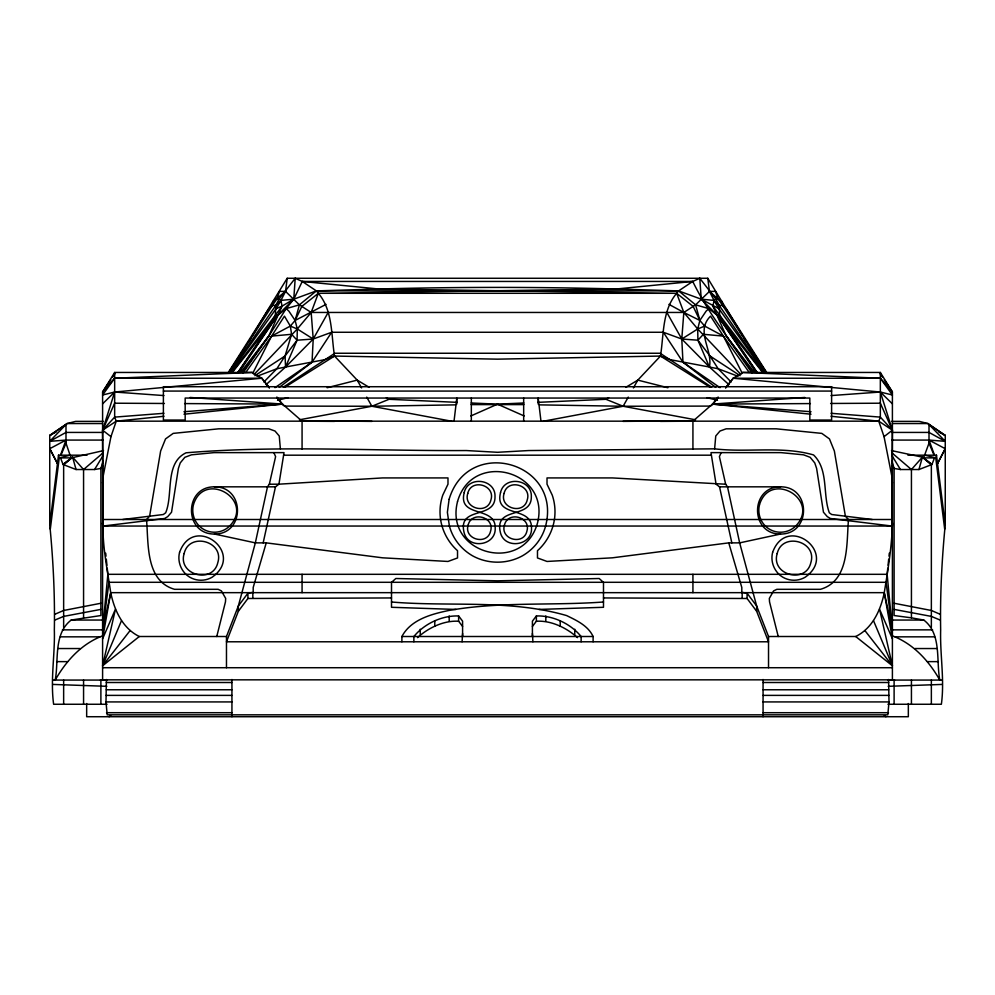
<?xml version="1.0" encoding="UTF-8"?>
<svg xmlns="http://www.w3.org/2000/svg" width="995" height="995" viewBox="0 0 995 995"><rect width="100%" height="100%" fill="white"/><g stroke="black" fill="none" stroke-linecap="round" stroke-linejoin="round"><path stroke-width="1.49" d="M273.849 452.625L275.603 456.605L269.334 484.229L267.493 486.829L255.342 542.872L238.34 605.992L226.474 636.501L139.3 636.501C122.472 628.305 114.313 610.109 110.731 592.659C107.124 568.406 101.963 544.128 103.094 519.502L102.597 430.188L114.661 392.03L261.784 378.237L269.322 387.64M266.15 384.567L285.553 367.031L297.082 340.203L297.294 328.984L295.129 320.452L288.861 311.112L286.162 308.624L277.219 315.726L232.656 372.03M888.597 679.498L889.008 701.923L887.814 714.833L107.186 714.833L105.992 701.923L106.403 679.498M891.918 539.203L892.403 522.91C891.918 546.292 888 569.538 884.269 592.659C880.687 610.109 872.528 628.305 855.7 636.501L768.526 636.501L756.66 605.992L739.658 542.872L727.507 486.829L725.666 484.229L719.397 456.605L721.151 452.625M749.086 372.229L723.415 336.111L710.554 316.136C695.095 331.447 712.88 349.369 709.447 367.031L728.85 384.567M230.007 372.018L275.777 305.428L279.185 298.886L295.204 278.277L302.256 281.448L316.373 290.901L318.338 293.289L311.174 312.455L313.214 339.021L312.032 362.192L279.259 387.378M243.103 372.802L268.737 336.123L286.162 308.624L293.774 299.184L295.204 278.277M103.032 461.332L100.893 468.434L100.893 615.532L71.205 620.047C53.183 633.877 58.966 660.431 55.21 680.07C66.18 660.767 81.64 643.753 102.808 635.768M715.741 387.378L682.968 362.192L681.786 339.021L683.826 312.455L676.662 293.289L678.627 290.901L692.744 281.448L699.796 278.277L715.815 298.886L719.223 305.428L764.993 372.018M891.595 421.382L919.33 421.382L927.925 423.547L945.25 435.462L945.25 524.614C941.842 559.613 940.014 594.948 940.661 629.947C939.914 654.598 944.728 679.971 941.369 704.261L887.901 704.261M892.03 486.605L892.403 482.102M103.405 421.382L75.67 421.382L67.075 423.547L49.75 435.462L49.75 524.614C53.158 559.613 54.986 594.948 54.339 629.947C55.086 654.598 50.272 679.971 53.63 704.261L107.099 704.261M122.783 519.502L163.304 514.514L165.655 512.811C173.428 494.478 164.486 463.048 186.065 452.8C279.272 445.188 372.938 451.096 466.319 450.548L497.5 452.29L528.681 450.548L714.621 448.832L715.753 435.997L719.994 431.022L726.151 428.82L776.274 428.82L821.808 433.385L829.457 438.907L834.37 451.033L845.389 516.206L848.399 519.502L848.399 520.708C846.446 544.24 849.344 580.956 820.452 589.314L776.871 589.314L773.612 590.906L769.322 598.418L769.533 601.863L778.239 636.501M228.427 372.938L272.419 305.428L272.767 301.659L287.207 278.277L707.793 278.277L742.208 335.128M887.751 568.257L887.13 574.314L892.403 630.183L884.269 592.659L110.731 592.659L102.597 630.183L107.87 574.314L107.249 568.257M888.062 565.235L888.684 559.19M888.995 556.168L889.306 553.145M892.092 525.932L892.403 522.91M361.595 387.95L357.193 380.115L334.531 356.061C331.148 335.153 332.927 310.403 318.338 293.289L301.833 306.435L295.129 320.452L290.329 326.086L271.585 336.111L245.914 372.229M454.031 421.171L456.804 398.05L456.804 404.082M237.755 372.553L271.088 323.151L275.379 315.228L275.777 305.428L280.938 300.39L285.553 291.398L287.207 278.277M49.775 524.813L58.506 455.188L87.087 455.188M50.31 529.116L59.24 457.887L58.506 455.188M757.245 372.553L723.912 323.151L719.621 315.228L719.223 305.428L714.062 300.39L709.447 291.398L707.793 278.277M102.597 630.183L108.952 582.299L886.047 582.299L892.403 630.183M742.345 373.448L723.415 336.111L704.671 326.086L699.871 320.452L693.167 306.435L676.662 293.289C662.073 310.403 663.852 335.153 660.469 356.061L637.807 380.115L633.405 387.95M462.588 633.504L462.09 641.787M110.731 592.659L102.597 638.802L115.457 609.151L102.597 665.779L139.3 636.501M751.897 372.802L726.263 336.123L712.955 306.149L714.062 300.39L715.815 298.886L718.079 298.886L722.233 301.659L722.581 305.428L766.573 372.938M269.346 387.938L261.784 378.237L252.195 372.453L114.661 372.453L114.661 417.116L116.241 421.171L110.955 436.656L103.094 476.568L103.094 519.502L891.906 519.502L892.403 430.188L880.339 392.03L733.215 378.237L725.678 387.64M263.165 542.872L275.478 486.829L278.936 484.179L382.615 477.923L447.986 477.923L447.986 484.179L442.763 495.149A58.506 54.999 0 0 0 440.536 519.191C442.315 531.255 448.422 542.573 457.526 550.695L457.526 557.959L447.986 561.454L382.615 557.822L266.237 542.872L255.342 542.872L214.472 534.041C183.814 534.365 183.814 486.518 214.472 486.829L275.478 486.829M216.761 636.501L225.467 601.863L225.678 598.418L221.387 590.906L218.129 589.314L174.548 589.314C145.656 580.956 148.553 544.24 146.601 520.708L146.601 519.502L149.611 516.206L160.63 451.033L165.543 438.907L173.192 433.385L218.726 428.82L268.849 428.82L275.006 431.022L279.247 435.997L280.379 448.832M764.62 372.565L718.8 308.599L701.226 299.184L678.627 290.901L616.365 288.998A838.574 157.658 0 0 0 378.635 288.998L316.373 290.901L299.395 304.843L295.129 320.452L326.049 304.37M907.913 455.188L936.494 455.188L935.76 457.887L944.69 529.116M892.129 466.232L894.107 468.434L900.438 469.528L918.932 469.528L922.39 457.153L891.483 450.598M266.237 542.872L253.19 587.498L253.19 592.311L247.917 593.207L238.34 605.992L238.34 611.278L226.474 641.787L768.526 641.787L756.66 611.278L747.083 598.492L747.083 593.207L741.81 592.311L741.81 587.498L728.763 542.872L612.385 557.822L547.014 561.454L537.474 557.959L537.474 550.695C546.578 542.573 552.685 531.255 554.464 519.191A58.506 54.999 0 0 0 552.25 495.149L547.014 484.179L547.014 477.923L612.385 477.923L725.666 484.229M263.862 381.993L276.809 368.772L285.067 355.961L291.597 334.295L290.329 326.086L284.446 316.136L271.585 336.111L252.655 373.448M918.932 469.528L931.942 464.516L923.596 457.887L929.007 443.173L929.007 424.504L927.925 423.547L892.403 423.547M228.091 372.802L268.7 308.836L272.419 305.428L276.921 298.886L279.52 291.398L285.553 291.398L299.395 304.843L311.174 312.455L683.826 312.455L699.871 320.452L697.706 328.984L697.918 340.203L709.447 367.031L718.191 368.772L738.054 376.297M60.471 455.25L65.993 440.076L103.032 440.076M934.467 457.887L931.942 464.516L922.39 457.153L911.432 469.528L911.432 617.845L923.795 620.047C941.817 633.877 936.034 660.431 939.79 680.07C928.82 660.767 913.36 643.753 892.192 635.768M103.082 539.203L102.597 522.91L103.082 526.044L891.918 526.044L891.906 476.568L884.045 436.656L878.759 421.171L880.339 417.116L880.339 372.453L742.805 372.453L733.215 378.237L725.654 387.938M242.307 372.341L268.737 336.123L282.045 306.149L293.774 299.184L316.373 290.901L497.5 290.739L678.627 290.901L695.604 304.843L708.838 308.624L717.781 315.726L762.344 372.03M60.869 455.387L65.993 443.173L65.993 424.504L67.075 423.547L102.597 423.547M121.44 620.78L102.597 665.779L130.084 630.594M237.954 372.59L277.219 315.726L293.774 299.184L302.256 281.448L692.744 281.448C708.614 314.047 731.885 342.641 752.693 372.341M945.25 448.708L937.539 463.533L945.25 448.708L929.007 440.076L891.968 440.076M256.946 376.297L276.809 368.772L285.553 367.031L313.214 339.021L328.139 312.505M628.268 397.104L623.131 406.258L542.748 421.345M230.38 372.565L276.2 308.599L280.938 300.39L293.774 299.184M248.825 341.695L251.2 337.753M252.792 335.128L272.767 301.659L285.553 291.398M401.893 641.787L401.893 636.501C410.873 619.562 431.407 614.102 448.807 610.482C499.739 601.453 552.051 605.768 603.492 602M60.533 457.887L63.058 464.516L76.068 469.528L94.562 469.528L103.293 455.188M114.661 372.453L102.597 391.98L102.597 679.834L892.403 679.834L892.403 391.98L880.339 372.453M731.138 381.993L718.191 368.772L709.932 355.961L697.918 340.203L681.786 339.021L663.354 332.268L331.646 332.268L312.032 362.192L275.006 387.652M110.781 379.767L102.597 391.98L114.661 378.237L252.195 372.453M112.423 377.329L114.873 373.672M239.049 372.317L277.219 315.726L275.379 315.228L231.238 373.063M275.379 315.228L282.045 306.149L280.938 300.39L279.185 298.886L276.921 298.886M238.34 611.278L247.917 598.492L247.917 593.207M581.13 641.787L581.13 636.501C570.583 623.666 553.033 615.383 536.38 615.955L532.412 621.154L532.412 636.153M532.412 626.44L536.38 621.241L536.38 615.955M254.882 375.687L285.067 355.961L297.082 340.203L313.214 339.021L331.646 332.268M240.802 372.192L268.737 336.123M712.408 404.89L718.079 397.627M718.129 397.042L712.482 404.094L692.93 421.171L660.431 421.382M311.174 312.455L297.294 328.984L254.023 374.506M462.588 636.153L462.588 621.154L458.62 615.955C441.967 615.383 424.417 623.666 413.87 636.501L413.87 641.787M417.514 637.621C428.36 627.857 443.658 620.345 458.62 621.241L462.588 626.44M102.871 466.232L100.893 468.434L94.562 469.528M697.918 340.203L703.403 334.295L723.415 336.111M49.75 448.708L57.461 463.533L49.75 448.708L65.993 440.076L49.75 441.332L65.993 424.504L49.75 435.462L56.566 431.755M668.951 304.37L683.826 312.455L695.604 304.843L709.447 291.398L715.48 291.398L718.079 298.886L722.581 305.428L726.3 308.836L766.909 372.802M102.597 403.833L114.661 392.03L163.939 395.575M708.838 308.624L706.139 311.112L699.871 320.452L695.604 304.843M83.568 617.845L83.568 469.528L103.032 452.912M884.045 436.656L892.403 430.188L880.339 403.211L830.601 403.472M283.314 387.167L334.855 353.25L660.145 353.25L711.686 387.167M163.964 416.271L116.241 421.171L102.597 430.188L110.955 436.656M666.861 312.505L681.786 339.021L697.706 328.984L704.671 326.086M284.98 387.192L334.531 356.061L497.5 359.158L660.469 356.061L670.493 359.73L709.447 367.031L681.786 339.021M109.064 716.723L110.731 715.703M537.785 402.353L605.967 399.293L608.617 397.701M625.867 387.304L637.807 380.115L667.869 387.739M49.75 441.332L65.993 432.427L103.107 432.427M470.834 415.972L497.5 404.169L523.843 402.987M54.812 614.276L63.643 610.482L100.893 603.256M276.2 308.599L282.045 306.149M54.812 620.084L63.643 616.403L100.893 609.388M457.215 402.353L389.033 399.293L371.869 406.258L299.42 419.803M334.531 356.061L324.507 359.73L285.553 367.031L285.067 355.961M286.162 308.624L299.395 304.843M763.762 373.063L719.621 315.228L717.781 315.726L701.226 299.184L699.796 278.277M277.53 400.313L288.052 397.652M327.131 387.739L357.193 380.115L369.133 387.304M83.568 469.528L72.61 457.153L63.058 464.516L71.404 457.887L70.085 455.188L59.24 457.887L71.404 457.887L103.517 450.598M114.661 392.03L102.597 395.003L114.661 378.237L261.784 378.237M891.918 526.044L830.365 518.494L827.268 516.616L823.462 512.226L816.621 468.446L814.768 462.936L810.166 457.314L803.537 454.827L780.938 452.625L710.99 452.625L716.064 484.179L719.522 486.829L780.528 486.829C811.186 486.518 811.186 534.365 780.528 534.041L739.658 542.872L728.763 542.872M214.472 534.041C245.118 534.365 245.118 486.518 214.472 486.829M780.528 486.829C749.882 486.518 749.882 534.365 780.528 534.041M103.082 526.044L164.635 518.494L167.732 516.616L171.538 512.226L178.379 468.446L180.232 462.936L184.834 457.314L191.463 454.827L214.062 452.625L284.01 452.625L278.936 484.179L269.334 484.229M247.917 598.492L391.508 597.945M183.988 414.219L282.518 404.094L302.07 421.171L334.569 421.382M692.744 281.448L616.365 288.998L318.338 293.289L676.662 293.289L378.635 288.998L302.256 281.448M271.585 336.111L291.597 334.295L297.082 340.203M163.939 413.298L114.661 417.116L102.597 430.188L114.661 403.211L164.399 403.472M183.963 411.743L282.518 404.094L276.871 397.042M804.88 397.453L712.482 404.094L811.012 414.219M831.061 395.575L880.339 392.03L892.403 395.003L880.339 378.237L742.805 372.453M942.165 684.423L888.162 686.314M538.979 609.438L603.492 607.286L603.492 582.398L599.177 578.505L497.5 580.819L395.823 578.505L391.508 582.398L391.508 607.286L456.021 609.438M888.162 680.207L894.604 680.07M455.623 404.865L371.869 406.258L284.209 406.097M471.132 404.604L523.867 404.604M623.007 421.382L693.938 420.711M810.403 403.584L712.482 404.094L811.037 411.743M710.791 406.097L623.131 406.258L539.377 404.865M272.419 305.428L275.777 305.428M719.223 305.428L722.581 305.428M733.215 378.237L880.339 378.237L892.403 391.98L884.219 379.767M163.391 391.072L831.609 391.072M116.241 421.171L878.759 421.171L892.403 430.188L880.339 417.116L831.061 413.298M891.893 432.427L929.007 432.427L945.25 441.332L929.007 440.076L934.529 455.25M283.6 455.188L711.4 455.188M107.87 574.314L887.13 574.314M603.492 597.945L747.083 598.492M71.205 620.047L103.418 620.047M891.582 620.047L923.795 620.047M536.38 621.241C551.342 620.345 566.64 627.857 577.486 637.621M62.399 629.86L102.709 629.86M892.291 629.86L932.601 629.86M401.893 636.501L593.107 636.501L593.107 641.787M60.322 636.837L100.01 636.837M894.99 636.837L934.678 636.837M58.046 648.541L80.073 648.541M914.927 648.541L936.954 648.541M56.628 661.625L67.623 661.625M927.377 661.625L938.372 661.625M102.597 667.72L892.403 667.72M52.834 680.07L106.515 680.07M888.485 680.07L942.165 680.07M106.328 682.508L231.934 682.508M763.065 682.508L888.672 682.508M106.328 689.771L231.934 689.771M763.065 689.771L888.672 689.771M105.992 695.381L231.934 695.381M763.065 695.381L889.008 695.381M105.992 701.923L231.934 701.923M763.065 701.923L889.008 701.923M106.515 712.706L231.934 712.706M763.065 712.706L888.485 712.706M184.597 403.584L282.518 404.094L190.12 397.453M301.062 420.711L371.993 421.382M100.395 680.07L106.838 680.207M714.621 448.832C747.108 452.775 782.008 445.785 813.549 454.939C828.81 469.615 822.504 494.478 829.345 512.811L831.696 514.514L872.217 519.502M391.508 602C449.69 606.938 509.863 599.102 566.64 615.582C576.764 620.507 588.07 625.706 593.107 636.501M106.838 686.314L52.834 684.423M471.157 402.987L497.5 404.169L524.166 415.972M701.226 299.184L714.062 300.39L718.8 308.599M831.036 416.271L878.759 421.171M911.432 617.845L894.107 615.532L894.107 468.434L891.968 461.332M894.107 609.388L931.357 616.403L940.188 620.084M894.107 603.256L931.357 610.482L940.188 614.276M695.58 419.803L623.131 406.258L605.967 399.293M452.252 421.345L371.869 406.258L366.732 397.104M924.915 455.188L935.76 457.887L923.596 457.887L922.39 457.153L931.357 464.939L931.357 627.484M706.947 397.652L717.47 400.313M290.329 326.086L297.294 328.984L313.214 339.021M938.434 431.755L945.25 435.462L929.007 424.504L945.25 441.332M386.383 397.701L389.033 399.293M884.269 715.703L885.936 716.723M660.469 356.061L710.02 387.192M709.932 355.961L740.118 375.687M719.994 387.652L682.968 362.192L663.354 332.268M855.7 636.501L892.403 665.779L879.543 609.151L892.403 638.802L884.269 592.659M891.968 452.912L911.432 469.528M709.447 291.398L718.079 298.886M880.339 392.03L892.403 403.833M740.976 374.506L697.706 328.984L683.826 312.455M864.916 630.594L892.403 665.779L873.56 620.78M276.921 397.627L282.592 404.89M726.263 336.123L754.198 372.192M747.083 593.207L756.66 605.992L756.66 611.278M712.955 306.149L719.621 315.228M757.046 372.59L717.781 315.726L755.951 372.317M880.127 373.672L882.577 377.329M891.707 455.188L900.438 469.528M743.8 337.753L746.175 341.695M929.007 443.173L934.131 455.387M65.993 443.173L70.085 455.188M76.068 469.528L72.61 457.153L63.643 464.939L63.643 627.484M719.522 486.829L731.835 542.872M532.412 633.504L532.91 641.787M936.494 455.188L945.225 524.813M540.969 421.171L538.196 398.05L538.196 404.082M102.597 522.91L102.908 525.932M105.694 553.145L106.005 556.168M106.316 559.19L106.938 565.235M102.597 482.102L102.97 486.605M931.357 680.07L931.357 704.261M911.432 680.07L911.432 704.261M908.336 703.527L908.336 716.723L86.665 716.723L86.665 703.527M894.107 680.07L894.107 704.261M768.526 636.501L768.526 667.72M763.065 679.498L763.065 716.723M742.17 592.659L742.17 597.945M692.93 421.171L692.93 449.031M692.93 574.314L692.93 592.659M574.762 629.226L574.762 634.511M560.21 621.017L560.21 626.303M545.82 615.955L545.82 621.241M523.668 398.05L523.668 421.171M471.331 398.05L471.331 421.171M458.62 615.955L458.62 621.241M449.18 615.955L449.18 621.241M434.79 621.017L434.79 626.303M420.238 629.226L420.238 634.511M302.07 421.171L302.07 449.031M302.07 574.314L302.07 592.659M252.829 592.659L252.829 597.945M231.934 679.498L231.934 716.723M226.474 636.501L226.474 667.72M100.893 680.07L100.893 704.261M83.568 680.07L83.568 704.261M63.643 680.07L63.643 704.261M179.573 552.349C177.098 561.827 181.438 572.324 189.896 577.274A22.151 22.151 0 0 0 212.047 577.274C246.262 553.357 193.814 513.109 179.573 552.349M184.137 553.568C177.52 574.986 212.831 584.451 217.818 562.598C224.422 541.18 189.112 531.728 184.137 553.568M193.416 504.801C191.55 512.326 193.751 520.596 199.311 526.044A21.057 20.186 0 0 0 229.634 526.044C255.13 499.751 204 469.727 193.416 504.801M449.093 499.366L447.377 512.338L449.392 526.044A51.255 49.128 0 0 0 472.438 555.745C487.873 564.314 507.127 564.314 522.562 555.745A51.255 49.128 0 0 0 545.608 526.044C562.212 461.904 467.948 435.872 449.093 499.366M457.513 501.629C444.131 554.016 522.885 575.122 537.487 523.059C550.869 470.66 472.115 449.553 457.513 501.629M464.205 492.612C457.675 518.494 495.908 505.46 495.199 528.196C495.995 546.044 467.874 549.737 464.031 532.3C457.775 505.696 495.361 519.713 495.012 496.667C495.808 479.018 467.998 475.361 464.205 492.612M467.749 493.445C462.998 508.333 487.475 515.236 490.933 499.876C495.684 485 471.207 478.097 467.749 493.445M468.11 525.186C463.707 539.464 487.251 545.77 490.572 531.206C494.975 516.927 471.431 510.622 468.11 525.186M500.522 492.612C493.993 518.494 532.226 505.46 531.517 528.196C532.313 546.044 504.191 549.737 500.348 532.3C494.092 505.696 531.678 519.713 531.33 496.667C532.126 479.018 504.316 475.361 500.522 492.612M504.067 493.445C499.316 508.333 523.793 515.236 527.25 499.876C532.002 485 507.525 478.097 504.067 493.445M504.428 525.186C500.025 539.464 523.569 545.77 526.89 531.206C531.293 516.927 507.748 510.622 504.428 525.186M759.483 504.801C757.605 512.326 759.819 520.596 765.366 526.044A21.057 20.186 0 0 0 795.701 526.044C821.198 499.751 770.068 469.727 759.483 504.801M772.63 552.349C770.142 561.827 774.496 572.324 782.953 577.274A22.151 22.151 0 0 0 805.104 577.274C839.32 553.357 786.871 513.109 772.63 552.349M777.182 553.568C770.578 574.986 805.888 584.451 810.863 562.598C817.48 541.18 782.169 531.728 777.182 553.568M831.609 386.719L163.391 386.719L163.391 420.052L185.169 420.052L185.169 398.05L809.83 398.05L809.83 420.052L831.609 420.052L831.609 386.719"/></g></svg>
